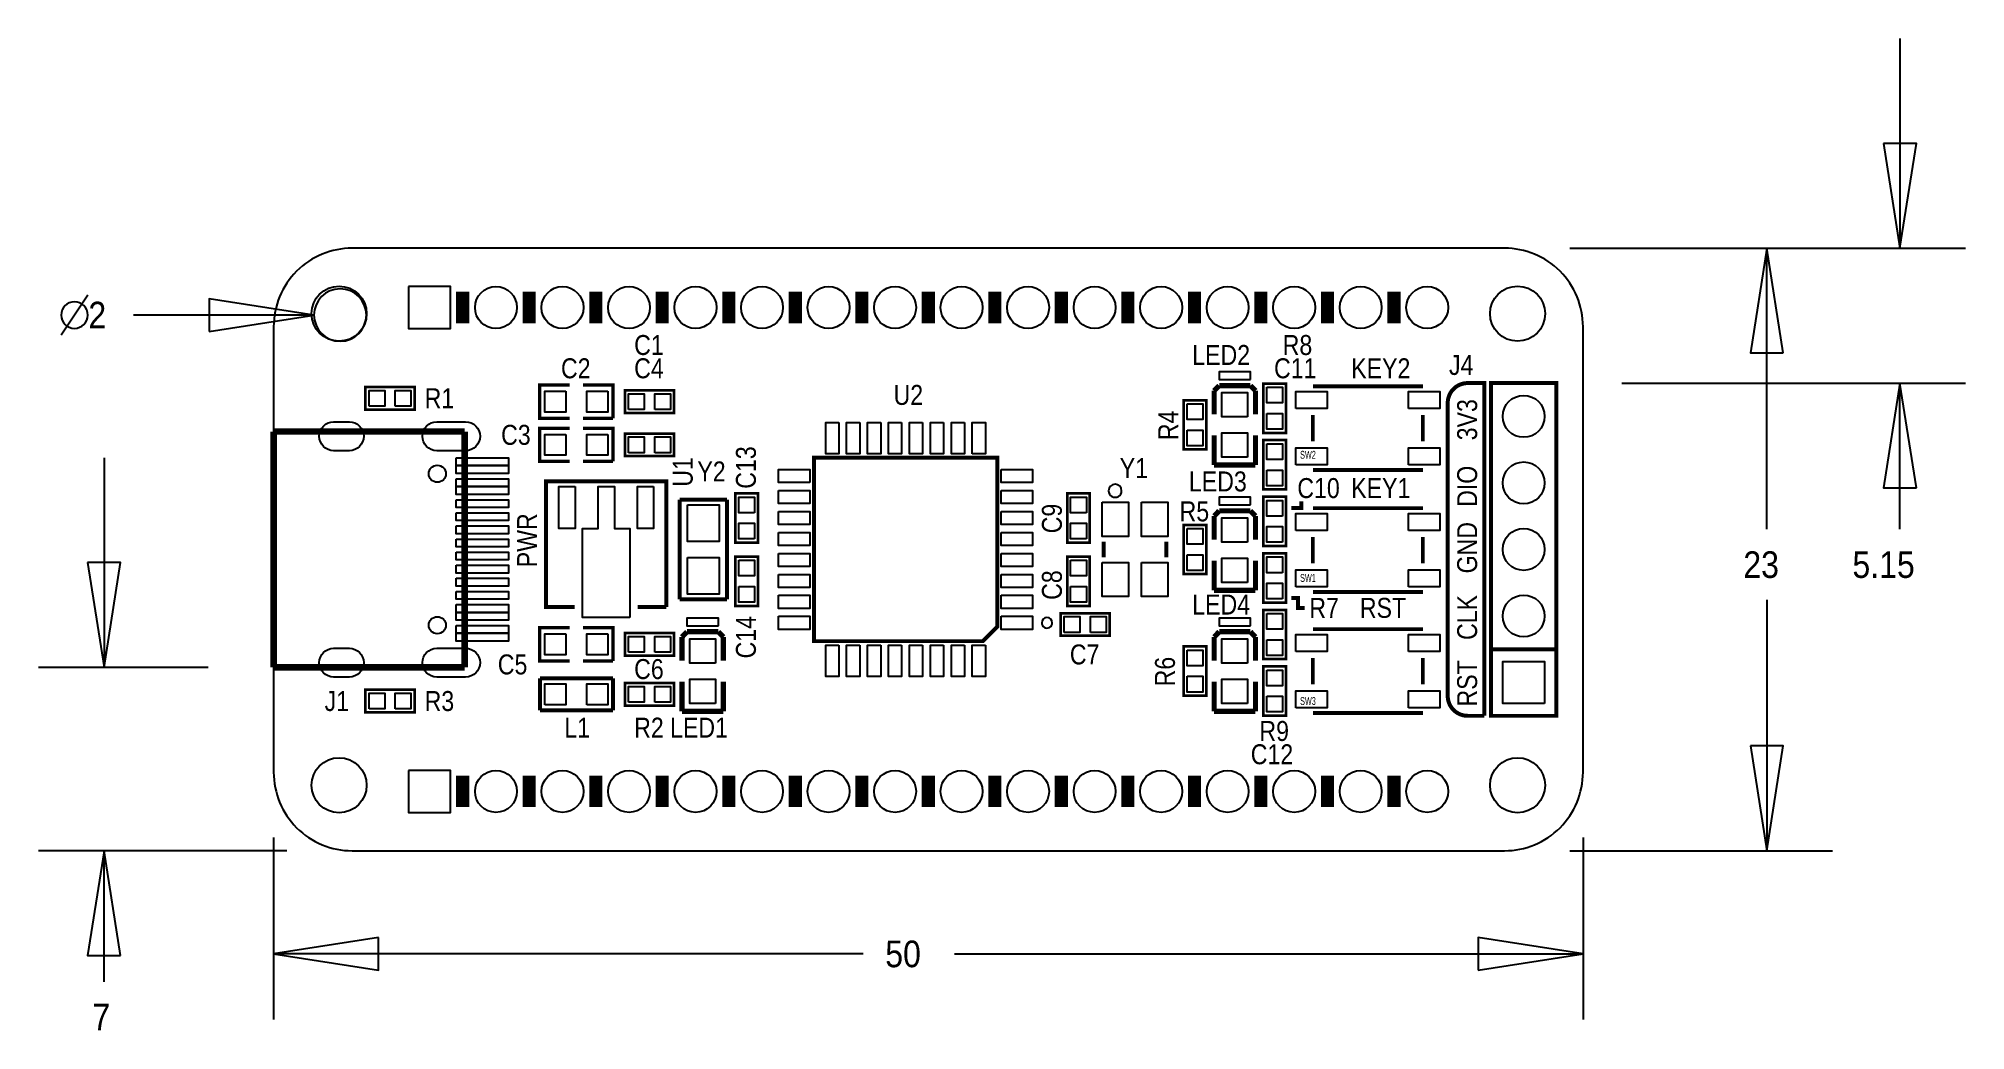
# Model space of a CAD drawing. Extents: x -353 to 2543, y -270 to 1220.
import ezdxf
from ezdxf.enums import TextEntityAlignment as Align

# ---------------------------------------------------------------- set-up
doc = ezdxf.new("R2010")
doc.units = 0
for name, color, linetype in [('BG_DIMENSION', 2, 'CONTINUOUS'), ('BG_OUTLINE', 3, 'CONTINUOUS'), ('BG_SILKSCREEN_TOP', 7, 'CONTINUOUS'), ('PG_SILKSCREEN_TOP', 7, 'CONTINUOUS'), ('PIN_TOP', 92, 'CONTINUOUS'), ('RD_SILKSCREEN_TOP', 142, 'CONTINUOUS')]:
    doc.layers.add(name, color=color, linetype=linetype)

msp = doc.modelspace()

# ---------------------------------------------------------------- linework, layer by layer
at = {"layer": 'BG_DIMENSION'}
for points in [[(2445, 1220.472), (2445, 905.512)], [(2420.396, 1062.992), (2445, 905.512), (2469.604, 1062.992), (2420.396, 1062.992)], [(1948.823, 905.512), (2543.429, 905.512)], [(1948.823, 905.512), (2343.429, 905.512)], [(2269.604, 748.032), (2245, 905.512), (2220.396, 748.032), (2269.604, 748.032)], [(2245, 483), (2245, 905.512)], [(-279.5, 835), (-319.5, 775)], [(-96.85, 780.396), (60.63, 805), (-96.85, 829.604), (-96.85, 780.396)], [(60.63, 805), (-210.5, 805)], [(2026.933, 702.756), (2543.429, 702.756)], [(2469.604, 545.276), (2445, 702.756), (2420.396, 545.276), (2469.604, 545.276)], [(2445, 483), (2445, 702.756)], [(-255, 590.515), (-255, 275.555)], [(-279.604, 433.035), (-255, 275.555), (-230.396, 433.035), (-279.604, 433.035)], [(2245, 377), (2245, 0)], [(-98.429, 275.555), (-353.429, 275.555)], [(2220.396, 157.48), (2245, 0), (2269.604, 157.48), (2220.396, 157.48)], [(19.681, 0), (-353.429, 0)], [(-230.396, -157.48), (-255, 0), (-279.604, -157.48), (-230.396, -157.48)], [(-255, -197), (-255, 0)], [(0, 19.681), (0, -253.429)], [(1948.823, 0), (2343.429, 0)], [(1968.504, 19.681), (1968.504, -253.429)], [(157.48, -130.396), (0, -155), (157.48, -179.604), (157.48, -130.396)], [(1811.024, -179.604), (1968.504, -155), (1811.024, -130.396), (1811.024, -179.604)], [(886.5, -155), (0, -155)], [(1023.5, -155), (1968.504, -155)]]:
    msp.add_lwpolyline(points, dxfattribs=at)
for points in [[(139.37, 805, 1), (60.63, 805, 1), (139.37, 805)], [(-279.5, 805, 1), (-319.5, 805, 1), (-279.5, 805)]]:
    msp.add_lwpolyline(points, format="xyb", dxfattribs=at)
at = {"layer": 'BG_OUTLINE'}
msp.add_lwpolyline([(118.11, 0), (1850.394, 0, 0.414214), (1968.504, 118.11), (1968.504, 787.402, 0.414214), (1850.394, 905.512), (118.11, 905.512, 0.414214), (0, 787.402), (0, 118.11, 0.414214), (118.11, 0)], format="xyb", dxfattribs=at)
at = {"layer": 'BG_SILKSCREEN_TOP', "const_width": 6}
msp.add_lwpolyline([(1820.078, 202.756), (1795.078, 202.756, -0.414214), (1765.078, 232.756), (1765.078, 672.756, -0.414214), (1795.078, 702.756), (1820.078, 702.756), (1820.078, 202.756)], format="xyb", dxfattribs=at)
for points in [[(1530, 515), (1545, 515), (1545, 525)], [(1530, 380), (1540, 380), (1540, 365), (1550, 365)]]:
    msp.add_lwpolyline(points, dxfattribs=at)
at = {"layer": 'PG_SILKSCREEN_TOP'}
for points, const_width in [([(284.252, 792.677), (284.252, 839.921)], 19.685), ([(384.252, 792.677), (384.252, 839.921)], 19.685), ([(484.252, 792.677), (484.252, 839.921)], 19.685), ([(584.252, 792.677), (584.252, 839.921)], 19.685), ([(684.252, 792.677), (684.252, 839.921)], 19.685), ([(784.252, 792.677), (784.252, 839.921)], 19.685), ([(884.252, 792.677), (884.252, 839.921)], 19.685), ([(984.252, 792.677), (984.252, 839.921)], 19.685), ([(1084.252, 792.677), (1084.252, 839.921)], 19.685), ([(1184.252, 792.677), (1184.252, 839.921)], 19.685), ([(1284.252, 792.677), (1284.252, 839.921)], 19.685), ([(1384.252, 792.677), (1384.252, 839.921)], 19.685), ([(1484.252, 792.677), (1484.252, 839.921)], 19.685), ([(1584.252, 792.677), (1584.252, 839.921)], 19.685), ([(1684.252, 792.677), (1684.252, 839.921)], 19.685), ([(138, 697), (212, 697), (212, 663), (138, 663), (138, 697)], 4), ([(445, 650), (400, 650), (400, 700), (445, 700)], 5), ([(465, 700), (510, 700), (510, 650)], 5), ([(1421.501, 699.06), (1413.902, 691.182)], 7.87), ([(1468.501, 699.06), (1421.501, 699.06)], 7.87), ([(1476.099, 691.182), (1468.501, 699.06)], 7.87), ([(1522, 702), (1522, 628), (1488, 628), (1488, 702), (1522, 702)], 4), ([(1562.323, 697.993), (1727.677, 697.993)], 5.906), ([(1928.504, 302.756), (1830.078, 302.756), (1830.078, 702.756), (1928.504, 702.756), (1928.504, 202.756), (1830.078, 202.756), (1830.078, 302.756)], 5.906), ([(528, 692), (602, 692), (602, 658), (528, 658), (528, 692)], 4), ([(1402, 677), (1402, 603), (1368, 603), (1368, 677), (1402, 677)], 4), ([(1413.902, 691.182), (1413.902, 655.749)], 7.87), ([(1476.099, 655.749), (1476.099, 691.182)], 7.87), ([(445, 585), (400, 585), (400, 635), (445, 635)], 5), ([(510, 650), (465, 650)], 5), ([(465, 635), (510, 635), (510, 585)], 5), ([(1562.323, 654.685), (1562.323, 615.315)], 5.906), ([(1727.677, 654.685), (1727.677, 615.315)], 5.906), ([(0, 275.555), (0, 629.957)], 9.799), ([(0, 629.957), (287.098, 629.957)], 9.799), ([(287.098, 629.957), (287.098, 275.555)], 9.799), ([(528, 627), (602, 627), (602, 593), (528, 593), (528, 627)], 4), ([(1413.902, 579.571), (1413.902, 624.253)], 7.87), ([(1476.099, 624.253), (1476.099, 579.571)], 7.87), ([(1522, 617), (1522, 543), (1488, 543), (1488, 617), (1522, 617)], 4), ([(510, 585), (465, 585)], 5), ([(1087.795, 590.551), (812.205, 590.551), (812.205, 314.96), (1066.142, 314.96), (1087.795, 336.614), (1087.795, 590.551)], 5.906), ([(1476.099, 579.571), (1413.902, 579.571)], 7.87), ([(452.756, 366.142), (409.449, 366.142), (409.449, 555.118), (590.551, 555.118), (590.551, 366.142)], 5.906), ([(1562.323, 572.008), (1727.677, 572.008)], 5.906), ([(610.598, 527.555), (681.402, 527.555)], 5.902), ([(610.598, 377.957), (610.598, 527.555)], 5.902), ([(681.402, 527.555), (681.402, 377.957)], 5.902), ([(694, 463), (694, 537), (728, 537), (728, 463), (694, 463)], 4), ([(1193, 463), (1193, 537), (1227, 537), (1227, 463), (1193, 463)], 4), ([(1488, 458), (1488, 532), (1522, 532), (1522, 458), (1488, 458)], 4), ([(1421.501, 510.831), (1413.902, 502.953)], 7.87), ([(1413.902, 502.953), (1413.902, 467.52)], 7.87), ([(1468.501, 510.831), (1421.501, 510.831)], 7.87), ([(1476.099, 502.953), (1468.501, 510.831)], 7.87), ([(1476.099, 467.52), (1476.099, 502.953)], 7.87), ([(1562.323, 514.764), (1727.677, 514.764)], 5.906), ([(1247.756, 464.567), (1247.756, 440.945)], 5.906), ([(1342.244, 464.567), (1342.244, 440.945)], 5.906), ([(1402, 489.756), (1402, 415.756), (1368, 415.756), (1368, 489.756), (1402, 489.756)], 4), ([(1562.323, 471.457), (1562.323, 432.087)], 5.906), ([(1727.677, 471.457), (1727.677, 432.087)], 5.906), ([(728, 442), (728, 368), (694, 368), (694, 442), (728, 442)], 4), ([(1227, 442), (1227, 368), (1193, 368), (1193, 442), (1227, 442)], 4), ([(1413.902, 391.343), (1413.902, 436.024)], 7.87), ([(1476.099, 436.024), (1476.099, 391.343)], 7.87), ([(1488, 373), (1488, 447), (1522, 447), (1522, 373), (1488, 373)], 4), ([(681.402, 377.957), (610.598, 377.957)], 5.902), ([(1476.099, 391.343), (1413.902, 391.343)], 7.87), ([(1562.323, 388.78), (1727.677, 388.78)], 5.906), ([(590.551, 366.142), (547.244, 366.142)], 5.906), ([(1183, 357), (1257, 357), (1257, 323), (1183, 323), (1183, 357)], 4), ([(1522, 362), (1522, 288), (1488, 288), (1488, 362), (1522, 362)], 4), ([(445, 285), (400, 285), (400, 335), (445, 335)], 5), ([(465, 335), (510, 335), (510, 285)], 5), ([(528, 327), (602, 327), (602, 293), (528, 293), (528, 327)], 4), ([(621.501, 329.059), (613.902, 321.181)], 7.87), ([(613.902, 321.181), (613.902, 285.748)], 7.87), ([(668.501, 329.059), (621.501, 329.059)], 7.87), ([(676.099, 321.181), (668.501, 329.059)], 7.87), ([(676.099, 285.748), (676.099, 321.181)], 7.87), ([(1421.501, 329.058), (1413.902, 321.181)], 7.87), ([(1413.902, 321.181), (1413.902, 285.747)], 7.87), ([(1468.501, 329.058), (1421.501, 329.058)], 7.87), ([(1476.099, 321.181), (1468.501, 329.058)], 7.87), ([(1476.099, 285.747), (1476.099, 321.181)], 7.87), ([(1562.323, 332.991), (1727.677, 332.991)], 5.906), ([(1402, 307), (1402, 233), (1368, 233), (1368, 307), (1402, 307)], 4), ([(1562.323, 289.684), (1562.323, 250.314)], 5.906), ([(1727.677, 289.684), (1727.677, 250.314)], 5.906), ([(287.098, 275.555), (0, 275.555)], 9.799), ([(400.5, 259.002), (510, 259.002)], 6), ([(400.5, 211.002), (400.5, 259.002)], 6), ([(510, 285), (465, 285)], 5), ([(510, 259.002), (510, 211.002)], 6), ([(1522, 277), (1522, 203), (1488, 203), (1488, 277), (1522, 277)], 4), ([(138, 242), (212, 242), (212, 208), (138, 208), (138, 242)], 4), ([(528, 252), (602, 252), (602, 218), (528, 218), (528, 252)], 4), ([(613.902, 209.571), (613.902, 254.252)], 7.87), ([(676.099, 254.252), (676.099, 209.571)], 7.87), ([(1413.902, 209.57), (1413.902, 254.251)], 7.87), ([(1476.099, 254.251), (1476.099, 209.57)], 7.87), ([(510, 211.002), (400.5, 211.002)], 6), ([(676.099, 209.571), (613.902, 209.571)], 7.87), ([(1476.099, 209.57), (1413.902, 209.57)], 7.87), ([(1562.323, 207.007), (1727.677, 207.007)], 5.906), ([(284.252, 65.591), (284.252, 112.835)], 19.685), ([(384.252, 65.591), (384.252, 112.835)], 19.685), ([(484.252, 65.591), (484.252, 112.835)], 19.685), ([(584.252, 65.591), (584.252, 112.835)], 19.685), ([(684.252, 65.591), (684.252, 112.835)], 19.685), ([(784.252, 65.591), (784.252, 112.835)], 19.685), ([(884.252, 65.591), (884.252, 112.835)], 19.685), ([(984.252, 65.591), (984.252, 112.835)], 19.685), ([(1084.252, 65.591), (1084.252, 112.835)], 19.685), ([(1184.252, 65.591), (1184.252, 112.835)], 19.685), ([(1284.252, 65.591), (1284.252, 112.835)], 19.685), ([(1384.252, 65.591), (1384.252, 112.835)], 19.685), ([(1484.252, 65.591), (1484.252, 112.835)], 19.685), ([(1584.252, 65.591), (1584.252, 112.835)], 19.685), ([(1684.252, 65.591), (1684.252, 112.835)], 19.685)]:
    msp.add_lwpolyline(points, dxfattribs=dict(at, const_width=const_width))
for points in [[(1468.619, 707.906), (1468.619, 719.729), (1421.383, 719.729), (1421.383, 707.906)], [(1468.619, 519.681), (1468.619, 531.5), (1421.383, 531.5), (1421.383, 519.681)], [(668.619, 337.909), (668.619, 349.728), (621.383, 349.728), (621.383, 337.909)], [(1468.619, 337.909), (1468.619, 349.728), (1421.383, 349.728), (1421.383, 337.909)]]:
    msp.add_lwpolyline(points, close=True, dxfattribs=at)
for points in [[(1274.843, 541, 1), (1255.1567, 541.0002, 1)], [(1170.472, 342.52, 1), (1154.7249, 342.5191, 1)]]:
    msp.add_lwpolyline(points, format="xyb", close=True, dxfattribs=at)
at = {"layer": 'PIN_TOP'}
for points in [[(202.756, 847.795), (202.756, 784.803), (265.748, 784.803), (265.748, 847.795)], [(1493.201, 696.48), (1516.799, 696.48), (1516.799, 672.882), (1493.201, 672.882)], [(143.52, 668.201), (143.52, 691.799), (167.118, 691.799), (167.118, 668.201)], [(182.882, 668.201), (182.882, 691.799), (206.48, 691.799), (206.48, 668.201)], [(439.25, 690.75), (439.25, 659.25), (407.75, 659.25), (407.75, 690.75)], [(502.25, 690.75), (502.25, 659.25), (470.75, 659.25), (470.75, 690.75)], [(533.52, 663.201), (533.52, 686.799), (557.118, 686.799), (557.118, 663.201)], [(572.882, 663.201), (572.882, 686.799), (596.48, 686.799), (596.48, 663.201)], [(1373.201, 671.48), (1396.799, 671.48), (1396.799, 647.882), (1373.201, 647.882)], [(1464.2905, 652.015), (1425.7115, 652.015), (1425.7115, 688.625), (1464.2905, 688.625)], [(1536.732, 664.527), (1536.732, 690.118), (1583.976, 690.118), (1583.976, 664.527)], [(1706.024, 664.527), (1706.024, 690.118), (1753.268, 690.118), (1753.268, 664.527)], [(849.6065, 643.701), (849.6065, 596.457), (829.9215, 596.457), (829.9215, 643.701)], [(881.1025, 643.701), (881.1025, 596.457), (861.4175, 596.457), (861.4175, 643.701)], [(912.5985, 643.701), (912.5985, 596.457), (892.9135, 596.457), (892.9135, 643.701)], [(944.0945, 643.701), (944.0945, 596.457), (924.4095, 596.457), (924.4095, 643.701)], [(975.5905, 643.701), (975.5905, 596.457), (955.9055, 596.457), (955.9055, 643.701)], [(1007.0865, 643.701), (1007.0865, 596.457), (987.4015, 596.457), (987.4015, 643.701)], [(1038.5825, 643.701), (1038.5825, 596.457), (1018.8975, 596.457), (1018.8975, 643.701)], [(1050.393, 596.457), (1050.393, 643.701), (1070.078, 643.701), (1070.078, 596.457)], [(1493.201, 657.118), (1516.799, 657.118), (1516.799, 633.52), (1493.201, 633.52)], [(439.25, 625.75), (439.25, 594.25), (407.75, 594.25), (407.75, 625.75)], [(502.25, 625.75), (502.25, 594.25), (470.75, 594.25), (470.75, 625.75)], [(533.52, 598.201), (533.52, 621.799), (557.118, 621.799), (557.118, 598.201)], [(572.882, 598.201), (572.882, 621.799), (596.48, 621.799), (596.48, 598.201)], [(1373.201, 632.118), (1396.799, 632.118), (1396.799, 608.52), (1373.201, 608.52)], [(1464.2905, 591.385), (1425.7115, 591.385), (1425.7115, 627.995), (1464.2905, 627.995)], [(1493.201, 611.48), (1516.799, 611.48), (1516.799, 587.882), (1493.201, 587.882)], [(274.429, 590.5635), (353.169, 590.5635), (353.169, 578.7525), (274.429, 578.7525)], [(1536.732, 579.881), (1536.732, 605.472), (1583.976, 605.472), (1583.976, 579.881)], [(1706.024, 579.881), (1706.024, 605.472), (1753.268, 605.472), (1753.268, 579.881)], [(274.429, 578.7595), (353.169, 578.7595), (353.169, 566.9485), (274.429, 566.9485)], [(274.429, 559.0635), (353.169, 559.0635), (353.169, 547.2525), (274.429, 547.2525)], [(806.299, 553.1495), (759.055, 553.1495), (759.055, 572.8345), (806.299, 572.8345)], [(1093.701, 572.8345), (1140.945, 572.8345), (1140.945, 553.1495), (1093.701, 553.1495)], [(1493.201, 572.118), (1516.799, 572.118), (1516.799, 548.52), (1493.201, 548.52)], [(274.429, 547.2595), (353.169, 547.2595), (353.169, 535.4485), (274.429, 535.4485)], [(274.429, 527.5635), (353.169, 527.5635), (353.169, 515.7525), (274.429, 515.7525)], [(453.1495, 547.244), (453.1495, 484.252), (428.7405, 484.252), (428.7405, 547.244)], [(535.433, 350.394), (464.567, 350.394), (464.567, 484.252), (487.795, 484.252), (487.795, 547.244), (512.205, 547.244), (512.205, 484.252), (535.433, 484.252)], [(571.2595, 547.244), (571.2595, 484.252), (546.8505, 484.252), (546.8505, 547.244)], [(722.799, 507.882), (699.201, 507.882), (699.201, 531.48), (722.799, 531.48)], [(759.055, 541.3385), (806.299, 541.3385), (806.299, 521.6535), (759.055, 521.6535)], [(1093.701, 541.3385), (1140.945, 541.3385), (1140.945, 521.6535), (1093.701, 521.6535)], [(1221.799, 507.882), (1198.201, 507.882), (1198.201, 531.48), (1221.799, 531.48)], [(1245.787, 523.6225), (1285.157, 523.6225), (1285.157, 472.4415), (1245.787, 472.4415)], [(1304.843, 523.6225), (1344.213, 523.6225), (1344.213, 472.4415), (1304.843, 472.4415)], [(1516.799, 502.882), (1493.201, 502.882), (1493.201, 526.48), (1516.799, 526.48)], [(274.429, 507.8625), (353.169, 507.8625), (353.169, 496.0515), (274.429, 496.0515)], [(622.38, 519.717), (669.62, 519.717), (669.62, 464.599), (622.38, 464.599)], [(759.055, 509.8425), (806.299, 509.8425), (806.299, 490.1575), (759.055, 490.1575)], [(1093.701, 509.8425), (1140.945, 509.8425), (1140.945, 490.1575), (1093.701, 490.1575)], [(1464.2905, 463.786), (1425.7115, 463.786), (1425.7115, 500.396), (1464.2905, 500.396)], [(1536.732, 481.299), (1536.732, 506.89), (1583.976, 506.89), (1583.976, 481.299)], [(1706.024, 481.299), (1706.024, 506.89), (1753.268, 506.89), (1753.268, 481.299)], [(274.429, 488.1615), (353.169, 488.1615), (353.169, 476.3505), (274.429, 476.3505)], [(274.429, 468.4605), (353.169, 468.4605), (353.169, 456.6495), (274.429, 456.6495)], [(722.799, 468.52), (699.201, 468.52), (699.201, 492.118), (722.799, 492.118)], [(759.055, 478.3465), (806.299, 478.3465), (806.299, 458.6615), (759.055, 458.6615)], [(1093.701, 478.3465), (1140.945, 478.3465), (1140.945, 458.6615), (1093.701, 458.6615)], [(1221.799, 468.52), (1198.201, 468.52), (1198.201, 492.118), (1221.799, 492.118)], [(1373.201, 484.236), (1396.799, 484.236), (1396.799, 460.638), (1373.201, 460.638)], [(1516.799, 463.52), (1493.201, 463.52), (1493.201, 487.118), (1516.799, 487.118)], [(274.429, 448.8625), (353.169, 448.8625), (353.169, 437.0515), (274.429, 437.0515)], [(622.38, 440.913), (669.62, 440.913), (669.62, 385.795), (622.38, 385.795)], [(699.201, 436.48), (722.799, 436.48), (722.799, 412.882), (699.201, 412.882)], [(759.055, 446.8505), (806.299, 446.8505), (806.299, 427.1655), (759.055, 427.1655)], [(1093.701, 446.8505), (1140.945, 446.8505), (1140.945, 427.1655), (1093.701, 427.1655)], [(1198.201, 436.48), (1221.799, 436.48), (1221.799, 412.882), (1198.201, 412.882)], [(1373.201, 444.874), (1396.799, 444.874), (1396.799, 421.276), (1373.201, 421.276)], [(1464.2905, 403.156), (1425.7115, 403.156), (1425.7115, 439.766), (1464.2905, 439.766)], [(1516.799, 417.882), (1493.201, 417.882), (1493.201, 441.48), (1516.799, 441.48)], [(274.429, 429.1615), (353.169, 429.1615), (353.169, 417.3505), (274.429, 417.3505)], [(274.429, 409.4605), (353.169, 409.4605), (353.169, 397.6495), (274.429, 397.6495)], [(759.055, 415.3545), (806.299, 415.3545), (806.299, 395.6695), (759.055, 395.6695)], [(1093.701, 415.3545), (1140.945, 415.3545), (1140.945, 395.6695), (1093.701, 395.6695)], [(1245.787, 433.0705), (1285.157, 433.0705), (1285.157, 381.8895), (1245.787, 381.8895)], [(1304.843, 433.0705), (1344.213, 433.0705), (1344.213, 381.8895), (1304.843, 381.8895)], [(1536.732, 396.653), (1536.732, 422.244), (1583.976, 422.244), (1583.976, 396.653)], [(1706.024, 396.653), (1706.024, 422.244), (1753.268, 422.244), (1753.268, 396.653)], [(274.429, 389.7595), (353.169, 389.7595), (353.169, 377.9485), (274.429, 377.9485)], [(699.201, 397.118), (722.799, 397.118), (722.799, 373.52), (699.201, 373.52)], [(759.055, 383.8585), (806.299, 383.8585), (806.299, 364.1735), (759.055, 364.1735)], [(1093.701, 383.8585), (1140.945, 383.8585), (1140.945, 364.1735), (1093.701, 364.1735)], [(1198.201, 397.118), (1221.799, 397.118), (1221.799, 373.52), (1198.201, 373.52)], [(1516.799, 378.52), (1493.201, 378.52), (1493.201, 402.118), (1516.799, 402.118)], [(274.429, 370.0635), (353.169, 370.0635), (353.169, 358.2525), (274.429, 358.2525)], [(274.429, 358.2595), (353.169, 358.2595), (353.169, 346.4485), (274.429, 346.4485)], [(759.055, 352.3625), (806.299, 352.3625), (806.299, 332.6775), (759.055, 332.6775)], [(1093.701, 352.3625), (1140.945, 352.3625), (1140.945, 332.6775), (1093.701, 332.6775)], [(1188.52, 328.201), (1188.52, 351.799), (1212.118, 351.799), (1212.118, 328.201)], [(1227.882, 328.201), (1227.882, 351.799), (1251.48, 351.799), (1251.48, 328.201)], [(1493.201, 356.48), (1516.799, 356.48), (1516.799, 332.882), (1493.201, 332.882)], [(274.429, 338.5635), (353.169, 338.5635), (353.169, 326.7525), (274.429, 326.7525)], [(274.429, 326.7595), (353.169, 326.7595), (353.169, 314.9485), (274.429, 314.9485)], [(439.25, 325.75), (439.25, 294.25), (407.75, 294.25), (407.75, 325.75)], [(502.25, 325.75), (502.25, 294.25), (470.75, 294.25), (470.75, 325.75)], [(533.52, 298.201), (533.52, 321.799), (557.118, 321.799), (557.118, 298.201)], [(572.882, 298.201), (572.882, 321.799), (596.48, 321.799), (596.48, 298.201)], [(1536.732, 299.526), (1536.732, 325.117), (1583.976, 325.117), (1583.976, 299.526)], [(1706.024, 299.526), (1706.024, 325.117), (1753.268, 325.117), (1753.268, 299.526)], [(664.2905, 282.014), (625.7115, 282.014), (625.7115, 318.624), (664.2905, 318.624)], [(849.6065, 309.055), (849.6065, 261.811), (829.9215, 261.811), (829.9215, 309.055)], [(881.1025, 309.055), (881.1025, 261.811), (861.4175, 261.811), (861.4175, 309.055)], [(912.5985, 309.055), (912.5985, 261.811), (892.9135, 261.811), (892.9135, 309.055)], [(944.0945, 309.055), (944.0945, 261.811), (924.4095, 261.811), (924.4095, 309.055)], [(975.5905, 309.055), (975.5905, 261.811), (955.9055, 261.811), (955.9055, 309.055)], [(1007.0865, 309.055), (1007.0865, 261.811), (987.4015, 261.811), (987.4015, 309.055)], [(1038.5825, 309.055), (1038.5825, 261.811), (1018.8975, 261.811), (1018.8975, 309.055)], [(1070.0785, 309.055), (1070.0785, 261.811), (1050.3935, 261.811), (1050.3935, 309.055)], [(1373.201, 301.48), (1396.799, 301.48), (1396.799, 277.882), (1373.201, 277.882)], [(1464.2905, 282.013), (1425.7115, 282.013), (1425.7115, 318.623), (1464.2905, 318.623)], [(1493.201, 317.118), (1516.799, 317.118), (1516.799, 293.52), (1493.201, 293.52)], [(1373.201, 262.118), (1396.799, 262.118), (1396.799, 238.52), (1373.201, 238.52)], [(1493.201, 271.48), (1516.799, 271.48), (1516.799, 247.882), (1493.201, 247.882)], [(1910.787, 221.26), (1847.795, 221.26), (1847.795, 284.252), (1910.787, 284.252)], [(143.52, 213.201), (143.52, 236.799), (167.118, 236.799), (167.118, 213.201)], [(182.882, 213.201), (182.882, 236.799), (206.48, 236.799), (206.48, 213.201)], [(407.75, 219.252), (407.75, 250.752), (439.25, 250.752), (439.25, 219.252)], [(470.75, 219.252), (470.75, 250.752), (502.25, 250.752), (502.25, 219.252)], [(533.52, 223.201), (533.52, 246.799), (557.118, 246.799), (557.118, 223.201)], [(572.882, 223.201), (572.882, 246.799), (596.48, 246.799), (596.48, 223.201)], [(664.2905, 221.384), (625.7115, 221.384), (625.7115, 257.994), (664.2905, 257.994)], [(1464.2905, 221.383), (1425.7115, 221.383), (1425.7115, 257.993), (1464.2905, 257.993)], [(1493.201, 232.118), (1516.799, 232.118), (1516.799, 208.52), (1493.201, 208.52)], [(1536.732, 214.88), (1536.732, 240.471), (1583.976, 240.471), (1583.976, 214.88)], [(1706.024, 214.88), (1706.024, 240.471), (1753.268, 240.471), (1753.268, 214.88)], [(202.756, 120.709), (202.756, 57.717), (265.748, 57.717), (265.748, 120.709)]]:
    msp.add_lwpolyline(points, close=True, dxfattribs=at)
for points in [[(113.809, 601.1985), (90.191, 601.1985, -1), (90.191, 644.5095), (113.809, 644.5095, -1)], [(288.6495, 601.1985), (245.3505, 601.1985, -1), (245.3505, 644.5095), (288.6495, 644.5095, -1)], [(113.809, 261.0025), (90.191, 261.0025, -1), (90.191, 304.3135), (113.809, 304.3135, -1)], [(288.6495, 261.0025), (245.3505, 261.0025, -1), (245.3505, 304.3135), (288.6495, 304.3135, -1)]]:
    msp.add_lwpolyline(points, format="xyb", close=True, dxfattribs=at)
for centre, radius in [((98.425, 807.087), 41.3385), ((334.252, 816.299), 31.496), ((434.252, 816.299), 31.496), ((534.252, 816.299), 31.496), ((634.252, 816.299), 31.496), ((734.252, 816.299), 31.496), ((834.252, 816.299), 31.496), ((934.252, 816.299), 31.496), ((1034.252, 816.299), 31.496), ((1134.252, 816.299), 31.496), ((1234.252, 816.299), 31.496), ((1334.252, 816.299), 31.496), ((1434.252, 816.299), 31.496), ((1534.252, 816.299), 31.496), ((1634.252, 816.299), 31.496), ((1734.252, 816.299), 31.496), ((1870.079, 807.087), 41.3385), ((1879.291, 652.756), 31.496), ((1879.291, 552.756), 31.496), ((246.098, 566.555), 12.7955), ((1879.291, 452.756), 31.496), ((1879.291, 352.756), 31.496), ((246.098, 338.957), 12.7955), ((98.425, 98.425), 41.3385), ((334.252, 89.213), 31.496), ((434.252, 89.213), 31.496), ((534.252, 89.213), 31.496), ((634.252, 89.213), 31.496), ((734.252, 89.213), 31.496), ((834.252, 89.213), 31.496), ((934.252, 89.213), 31.496), ((1034.252, 89.213), 31.496), ((1134.252, 89.213), 31.496), ((1234.252, 89.213), 31.496), ((1334.252, 89.213), 31.496), ((1434.252, 89.213), 31.496), ((1534.252, 89.213), 31.496), ((1634.252, 89.213), 31.496), ((1734.252, 89.213), 31.496), ((1870.079, 98.425), 41.3385)]:
    msp.add_circle(centre, radius, dxfattribs=at)

# ---------------------------------------------------------------- texts
at = {"layer": 'BG_DIMENSION', "width": 0.9}
for s, p in [('2', (-278.5, 785)), ('23', (2209.5, 410)), ('5.15', (2373.5, 410)), ('50', (919.5, -175)), ('7', (-272.5, -270))]:
    msp.add_text(s, height=40, dxfattribs=at).set_placement(p)
at = {"layer": 'BG_SILKSCREEN_TOP', "width": 0.866667}
for s, p in [('KEY2', (1620, 710)), ('KEY1', (1620, 530)), ('RST', (1633, 350))]:
    msp.add_text(s, height=30, dxfattribs=at).set_placement(p)
for s, p in [('3V3', (1809.291, 616.756)), ('DIO', (1809.291, 516.756)), ('PWR', (396, 426)), ('GND', (1809.291, 416.756)), ('CLK', (1809.291, 316.756)), ('RST', (1809.291, 216.756))]:
    msp.add_text(s, height=30, rotation=90, dxfattribs=at).set_placement(p)
at = {"layer": 'RD_SILKSCREEN_TOP'}
for s, height, width, p in [('C1', 30, 0.866667, (542, 745)), ('LED2', 30, 0.866667, (1381, 730)), ('R8', 30, 0.866667, (1517, 745)), ('C2', 30, 0.866667, (432, 710)), ('C4', 30, 0.866667, (542, 710)), ('C11', 30, 0.866667, (1504, 710)), ('J4', 30, 0.866667, (1767, 715)), ('U2', 30, 0.866667, (932, 670)), ('R1', 30, 0.866667, (227, 665)), ('C3', 30, 0.866667, (342, 610)), ('Y2', 30, 0.866667, (637, 555)), ('Y1', 30, 0.866667, (1272, 560)), ('SW2', 11.811, 0.666328, (1543.195, 589.095)), ('LED3', 30, 0.866667, (1376, 540)), ('C10', 30, 0.866667, (1539, 530)), ('R5', 30, 0.866667, (1362, 495)), ('SW1', 11.811, 0.666328, (1543.195, 404.095)), ('LED4', 30, 0.866667, (1381, 355)), ('R7', 30, 0.866667, (1557, 350)), ('C5', 30, 0.866667, (337, 265)), ('C7', 30, 0.866667, (1197, 280)), ('C6', 30, 0.866667, (542, 258)), ('R3', 30, 0.866667, (227, 210)), ('SW3', 11.811, 0.666328, (1543.195, 219.095)), ('L1', 30, 0.866667, (437, 170)), ('R2', 30, 0.866667, (542, 170)), ('LED1', 30, 0.866667, (596, 170)), ('R9', 30, 0.866667, (1482, 165)), ('C12', 30, 0.866667, (1469, 130))]:
    msp.add_text(s, height=height, dxfattribs=dict(at, width=width)).set_placement(p)
at = {"layer": 'RD_SILKSCREEN_TOP', "width": 0.866667}
for s, p in [('R4', (1360, 617)), ('U1', (630, 547)), ('C13', (725, 544)), ('C9', (1185, 477)), ('C8', (1185, 377)), ('C14', (725, 289)), ('R6', (1355, 247))]:
    msp.add_text(s, height=30, rotation=90, dxfattribs=at).set_placement(p)
msp.add_text('J1', height=30, dxfattribs=at).set_placement((95, 210), align=Align.CENTER)

doc.saveas('drawing.dxf')
